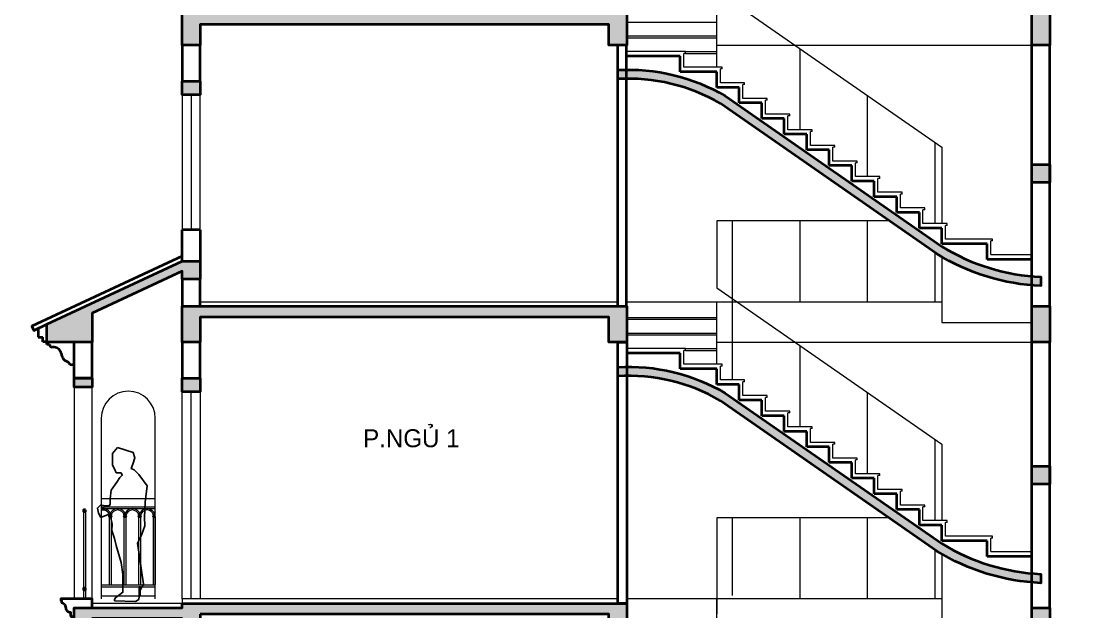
# Model space of a CAD drawing. Header units: millimetres. Extents: x -127141 to 682685, y -1234500 to 49778.
# Drawn here: x 508601 to 520368, y -275585 to -269024 of the extents above; entities that cross this region are included whole.
import ezdxf
from ezdxf.xclip import XClip

# ---------------------------------------------------------------- set-up
doc = ezdxf.new("R2010")
doc.units = ezdxf.units.MM
doc.header["$MEASUREMENT"] = 0
for name, color, linetype, lineweight in [('-CONCRETE', 1, 'Continuous', 35), ('-DOOR', 137, 'Continuous', 9), ('-FURNITURE', 46, 'Continuous', 9), ('-HATCH', 8, 'Continuous', 5), ('-LINE1', 7, 'Continuous', 18), ('-LINE2', 252, 'Continuous', 9), ('-TEXT', 7, 'Continuous', 15), ('-WALL', 4, 'Continuous', 35)]:
    doc.layers.add(name, color=color, linetype=linetype, lineweight=lineweight)
doc.layers.add('1-NETMANH', color=8, linetype='Continuous')
doc.layers.add('13. NET HATCH', color=251, linetype='Continuous')
doc.styles.add('vnavanth', font='', dxfattribs={"width": 0.8})
doc.styles.get('vnavanth').set_extended_font_data('.VnAvantH')

# ---------------------------------------------------------------- blocks, each defined once
blk = doc.blocks.new('lancan')
for p, q in [((-1.08917139089317, 988.8015484686766), (6547.175558541202, 988.8015484686766)), ((-1.08917139089317, 968.8014960244764), (6547.175558541202, 968.8014133856484)), ((977.610257784836, 888.9819525342173), (969.3536304333536, 883.9536556775129)), ((969.3536304333536, 883.9536556775129), (969.353630441532, 881.9536556775129)), ((979.1969339176429, 883.9536557186656), (969.3536304333536, 883.9536556775129)), ((969.353630441532, 881.9536556775129), (977.6102578341668, 876.9253588883874)), ((979.1969339258212, 881.9536557186658), (969.353630441532, 881.9536556775129)), ((975.2102669820306, 892.9819525243947), (975.2102669902088, 890.9819525243947)), ((975.2102669820306, 892.9819525243947), (979.1969338806813, 892.9819525412021)), ((975.2102669902088, 890.9819525243947), (977.6102577766576, 890.9819525342173)), ((975.210267055896, 874.925358878565), (975.2102670641034, 872.925358878565)), ((975.210267055896, 874.925358878565), (977.6102578423743, 874.9253588883876)), ((975.2102670641034, 872.925358878565), (979.1764700319617, 872.9253588942956)), ((977.6102577766576, 890.9819525342173), (977.610257784836, 888.9819525342173)), ((977.6102577766576, 890.9819525342173), (979.1969338888885, 890.9819525412022)), ((977.610257784836, 888.9819525342173), (999.9630723634327, 888.9819526297507)), ((977.6102578341668, 876.9253588883874), (977.6102578423743, 874.9253588883876)), ((977.6102578341668, 876.9253588883874), (999.9630724124727, 876.9253589756115)), ((977.6102578423743, 874.9253588883876), (979.1764700237836, 874.9253588942956)), ((998.3968602461972, 874.9253589737345), (979.1764700237836, 874.9253588942956)), ((979.1969370438893, 119.9820613189949), (979.1764700319908, 872.9253588943103)), ((979.1764700319617, 872.9253588942956), (998.3968602543753, 872.9253589739383)), ((979.1969338806813, 892.9819525412021), (998.3968601722444, 892.9819526197679)), ((998.3968601804808, 890.9819526195643), (979.1969338888885, 890.9819525412022)), ((979.1969339258212, 881.9536557186658), (979.1969339176429, 883.9536557186656)), ((979.1969339176429, 883.9536557186656), (998.3968602092064, 883.9536557972315)), ((979.1969339258212, 881.9536557186658), (998.3968602174136, 881.9536557972315)), ((998.3968601722444, 892.9819526197679), (1002.36306314019, 892.9819526354986)), ((998.3968601804808, 890.9819526195643), (999.9630723619192, 890.9819526256907)), ((998.3968602092064, 883.9536557972315), (998.3968602174136, 881.9536557972315)), ((998.3968602092064, 883.9536557972315), (1008.219699762732, 883.9536558365508)), ((998.3968602174136, 881.9536557972315), (1008.21969977091, 881.9536558365508)), ((998.3968602461972, 874.9253589737345), (999.9630724276067, 874.9253589798462)), ((998.3968602544045, 872.9253589739528), (998.3968633354816, 119.9820613975607)), ((998.3968602543753, 872.9253589739383), (1002.363063222263, 872.9253589896689)), ((999.9630723700974, 888.9819526256905), (999.9630723619192, 890.9819526256907)), ((999.9630723619192, 890.9819526256907), (1002.363063148368, 890.9819526354986)), ((1008.219699762732, 883.9536558365508), (999.9630723700974, 888.9819526256905)), ((999.9630724194284, 876.9253589798462), (1008.21969977091, 881.9536558365508)), ((999.9630724276067, 874.9253589798462), (999.9630724194284, 876.9253589798462)), ((999.9630724276067, 874.9253589798462), (1002.363063214085, 874.9253589896689)), ((1002.363063148368, 890.9819526354986), (1002.36306314019, 892.9819526354986)), ((1002.363063222263, 872.9253589896689), (1002.363063214085, 874.9253589896689)), ((1008.21969977091, 881.9536558365508), (1008.219699762732, 883.9536558365508)), ((1140.809631263575, 888.9819532020337), (1132.553003912093, 883.9536563453293)), ((1132.553003912093, 883.9536563453293), (1132.553003920271, 881.9536563453295)), ((1142.396307396382, 883.9536563864823), (1132.553003912093, 883.9536563453293)), ((1132.553003920271, 881.9536563453295), (1140.809631312906, 876.9253595562041)), ((1142.39630740456, 881.9536563864823), (1132.553003920271, 881.9536563453295)), ((1138.40964046077, 892.9819531922111), (1138.409640468948, 890.9819531922113)), ((1138.40964046077, 892.9819531922111), (1142.39630735942, 892.9819532090187)), ((1138.409640468948, 890.9819531922113), (1140.809631255397, 890.9819532020337)), ((1138.409640534635, 874.9253595463814), (1138.409640542842, 872.9253595463815)), ((1138.409640534635, 874.9253595463814), (1140.809631321113, 874.9253595562041)), ((1138.409640542842, 872.9253595463815), (1142.375843510701, 872.9253595621122)), ((1140.809631255397, 890.9819532020337), (1140.809631263575, 888.9819532020337)), ((1140.809631255397, 890.9819532020337), (1142.396307367627, 890.9819532090187)), ((1140.809631263575, 888.9819532020337), (1163.162445842172, 888.9819532975671)), ((1140.809631312906, 876.9253595562041), (1140.809631321113, 874.9253595562041)), ((1140.809631312906, 876.9253595562041), (1163.162445891212, 876.9253596434282)), ((1140.809631321113, 874.9253595562041), (1142.375843502523, 874.9253595621121)), ((1161.596233724936, 874.925359641551), (1142.375843502523, 874.9253595621121)), ((1142.396310522628, 119.9820619868114), (1142.37584351073, 872.9253595621268)), ((1142.375843510701, 872.9253595621122), (1161.596233733114, 872.9253596417548)), ((1142.39630735942, 892.9819532090187), (1161.596233650984, 892.9819532875844)), ((1161.59623365922, 890.9819532873806), (1142.396307367627, 890.9819532090187)), ((1142.39630740456, 881.9536563864823), (1142.396307396382, 883.9536563864823)), ((1142.396307396382, 883.9536563864823), (1161.596233687945, 883.9536564650479)), ((1142.39630740456, 881.9536563864823), (1161.596233696153, 881.9536564650481)), ((1161.596233650984, 892.9819532875844), (1165.562436618929, 892.9819533033153)), ((1161.59623365922, 890.9819532873806), (1163.162445840658, 890.9819532935069)), ((1161.596233687945, 883.9536564650479), (1161.596233696153, 881.9536564650481)), ((1161.596233687945, 883.9536564650479), (1171.419073241471, 883.9536565043672)), ((1161.596233696153, 881.9536564650481), (1171.41907324965, 881.9536565043672)), ((1161.596233724936, 874.925359641551), (1163.162445906346, 874.9253596476628)), ((1161.596233733144, 872.9253596417692), (1161.596236814221, 119.9820620653772)), ((1161.596233733114, 872.9253596417548), (1165.562436701002, 872.9253596574852)), ((1163.162445848836, 888.9819532935071), (1163.162445840658, 890.9819532935069)), ((1163.162445840658, 890.9819532935069), (1165.562436627108, 890.981953303315)), ((1171.419073241471, 883.9536565043672), (1163.162445848836, 888.9819532935071)), ((1163.162445898167, 876.9253596476628), (1171.41907324965, 881.9536565043672)), ((1163.162445906346, 874.9253596476628), (1163.162445898167, 876.9253596476628)), ((1163.162445906346, 874.9253596476628), (1165.562436692824, 874.9253596574854)), ((1165.562436627108, 890.981953303315), (1165.562436618929, 892.9819533033153)), ((1165.562436701002, 872.9253596574852), (1165.562436692824, 874.9253596574854)), ((1171.41907324965, 881.9536565043672), (1171.419073241471, 883.9536565043672)), ((1304.009004260064, 888.9996959797863), (1295.752376908582, 883.9713991230818)), ((1295.752376908582, 883.9713991230818), (1295.75237691676, 881.9713991230819)), ((1305.595680392871, 883.9713991642348), (1295.752376908582, 883.9713991230818)), ((1295.75237691676, 881.9713991230819), (1304.009004309395, 876.9431023339564)), ((1305.595680401049, 881.9713991642348), (1295.75237691676, 881.9713991230819)), ((1301.609013457259, 892.9996959699637), (1301.609013465437, 890.9996959699637)), ((1301.609013457259, 892.9996959699637), (1305.595680355909, 892.9996959867713)), ((1301.609013465437, 890.9996959699637), (1304.009004251886, 890.9996959797862)), ((1301.609013531124, 874.9431023241341), (1301.609013539331, 872.9431023241341)), ((1301.609013531124, 874.9431023241341), (1304.009004317602, 874.9431023339566)), ((1301.609013539331, 872.9431023241341), (1305.57521650719, 872.9431023398647)), ((1304.009004251886, 890.9996959797862), (1304.009004260064, 888.9996959797863)), ((1304.009004251886, 890.9996959797862), (1305.595680364116, 890.9996959867713)), ((1304.009004260064, 888.9996959797863), (1326.361818838661, 888.9996960753197)), ((1304.009004309395, 876.9431023339564), (1304.009004317602, 874.9431023339566)), ((1304.009004309395, 876.9431023339564), (1326.361818887701, 876.9431024211807)), ((1304.009004317602, 874.9431023339566), (1305.575216499011, 874.9431023398648)), ((1324.795606721425, 874.9431024193036), (1305.575216499011, 874.9431023398648)), ((1305.595683519117, 119.9998047645495), (1305.57521650719, 872.9431023398647)), ((1305.57521650719, 872.9431023398647), (1324.795606729603, 872.9431024195075)), ((1305.595680355909, 892.9996959867713), (1324.795606647472, 892.999696065337)), ((1324.795606655709, 890.9996960651333), (1305.595680364116, 890.9996959867713)), ((1305.595680401049, 881.9713991642348), (1305.595680392871, 883.9713991642348)), ((1305.595680392871, 883.9713991642348), (1324.795606684434, 883.9713992428005)), ((1305.595680401049, 881.9713991642348), (1324.795606692642, 881.9713992428004)), ((1324.795606647472, 892.999696065337), (1328.761809615418, 892.9996960810677)), ((1324.795606655709, 890.9996960651333), (1326.361818837147, 890.9996960712598)), ((1324.795606684434, 883.9713992428005), (1324.795606692642, 881.9713992428004)), ((1324.795606684434, 883.9713992428005), (1334.61844623796, 883.9713992821199)), ((1324.795606692642, 881.9713992428004), (1334.618446246139, 881.9713992821197)), ((1324.795606721425, 874.9431024193036), (1326.361818902834, 874.9431024254152)), ((1324.795606729603, 872.9431024195075), (1324.795609810681, 119.9998048431152)), ((1324.795606729603, 872.9431024195075), (1328.761809697491, 872.9431024352378)), ((1326.361818845325, 888.9996960712598), (1326.361818837147, 890.9996960712598)), ((1326.361818837147, 890.9996960712598), (1328.761809623596, 890.9996960810677)), ((1334.61844623796, 883.9713992821199), (1326.361818845325, 888.9996960712598)), ((1326.361818894656, 876.9431024254155), (1334.618446246139, 881.9713992821197)), ((1326.361818902834, 874.9431024254152), (1326.361818894656, 876.9431024254155)), ((1326.361818902834, 874.9431024254152), (1328.761809689313, 874.9431024352378)), ((1328.761809623596, 890.9996960810677), (1328.761809615418, 892.9996960810677)), ((1328.761809697491, 872.9431024352378), (1328.761809689313, 874.9431024352378)), ((1334.618446246139, 881.9713992821197), (1334.61844623796, 883.9713992821199)), ((1467.208377738803, 888.9996966476027), (1458.951750387321, 883.9713997908984)), ((1458.951750387321, 883.9713997908984), (1458.951750395499, 881.9713997908984)), ((1468.79505387161, 883.9713998320512), (1458.951750387321, 883.9713997908984)), ((1458.951750395499, 881.9713997908984), (1467.208377788134, 876.9431030017731)), ((1468.795053879788, 881.9713998320512), (1458.951750395499, 881.9713997908984)), ((1464.808386935998, 892.9996966377803), (1464.808386944176, 890.9996966377803)), ((1464.808386935998, 892.9996966377803), (1468.795053834648, 892.9996966545878)), ((1464.808386944176, 890.9996966377803), (1467.208377730625, 890.9996966476027)), ((1464.808387009863, 874.9431029919507), (1464.808387018071, 872.9431029919507)), ((1464.808387009863, 874.9431029919507), (1467.208377796342, 874.9431030017731)), ((1464.808387018071, 872.9431029919507), (1468.774589985929, 872.9431030076813)), ((1467.208377730625, 890.9996966476027), (1467.208377738803, 888.9996966476027)), ((1467.208377730625, 890.9996966476027), (1468.795053842856, 890.9996966545878)), ((1467.208377738803, 888.9996966476027), (1489.5611923174, 888.9996967431362)), ((1467.208377788134, 876.9431030017731), (1467.208377796342, 874.9431030017731)), ((1467.208377788134, 876.9431030017731), (1489.56119236644, 876.9431030889973)), ((1467.208377796342, 874.9431030017731), (1468.774589977751, 874.9431030076811)), ((1487.994980200165, 874.9431030871201), (1468.774589977751, 874.9431030076811)), ((1468.795056997856, 119.9998054323805), (1468.774589985958, 872.9431030076958)), ((1468.774589985929, 872.9431030076813), (1487.994980208343, 872.9431030873237)), ((1468.795053834648, 892.9996966545878), (1487.994980126212, 892.9996967331534)), ((1487.994980134448, 890.9996967329497), (1468.795053842856, 890.9996966545878)), ((1468.795053879788, 881.9713998320512), (1468.79505387161, 883.9713998320512)), ((1468.79505387161, 883.9713998320512), (1487.994980163174, 883.9713999106169)), ((1468.795053879788, 881.9713998320512), (1487.994980171381, 881.971399910617)), ((1487.994980126212, 892.9996967331534), (1491.961183094157, 892.9996967488842)), ((1487.994980134448, 890.9996967329497), (1489.561192315887, 890.9996967390763)), ((1487.994980163174, 883.9713999106169), (1487.994980171381, 881.971399910617)), ((1487.994980163174, 883.9713999106169), (1497.8178197167, 883.9713999499362)), ((1487.994980171381, 881.971399910617), (1497.817819724878, 881.9713999499362)), ((1487.994980200165, 874.9431030871201), (1489.561192381574, 874.9431030932318)), ((1487.994980208372, 872.9431030873383), (1487.994983289449, 119.9998055109463)), ((1487.994980208343, 872.9431030873237), (1491.96118317623, 872.9431031030545)), ((-1.08917139089317, 119.9643152806966), (6547.175558541202, 119.9643152806966)), ((-1.08917139089317, 99.96434793584923), (6547.175558541202, 99.96399682902849))]:
    blk.add_line(p, q)
blk.add_lwpolyline([(1324.795609810681, 99.99974863648823), (1305.594986865326, 99.99974863648823), (1305.594986865326, -0.0002498698886484), (1324.795609810681, -0.0002498698886484)], close=True)
for centre, radius, start, end in [((907.1972103412552, 879.7497067025397), 89.2055497875194, 8.530411156851807, 171.469589311981), ((907.1972103412552, 879.7497067025397), 73.2055497875194, 10.41372094686248, 169.5862795216846), ((1070.396583819994, 879.7497073703563), 89.2055497875194, 8.530411156851807, 171.469589311981), ((1070.396583819994, 879.7497073703563), 73.2055497875194, 10.41372094686248, 169.5862795216846), ((1233.595957298734, 879.7497080381871), 89.2055497875194, 8.530411156851807, 171.469589311981), ((1233.595957298734, 879.7497080381871), 73.2055497875194, 10.41372094686248, 169.5862795216846), ((1396.795330295223, 879.7674508159253), 89.2055497875194, 8.530411156851807, 171.469589311981), ((1396.795330295223, 879.7674508159253), 73.2055497875194, 10.41372094686248, 169.5862795216846), ((1559.994703773933, 879.7674514837418), 89.2055497875194, 8.530411156851807, 171.469589311981), ((1559.994703773933, 879.7674514837418), 73.2055497875194, 10.41372094686248, 169.5862795216846)]:
    blk.add_arc(centre, radius, start, end)
blk = doc.blocks.new('nguoi33')
blk.add_lwpolyline([(43.43960113020147, 1704.017025006116), (100.361452496887, 1636.554090053007), (100.361452496887, 1584.623486811859), (100.361452496887, 1509.088063915649), (75.5763918590528, 1466.599388536528), (57.87277711778007, 1424.11071315741), (4.761932893874472, 1424.11071315741), (-9.400958899161196, 1395.784929571328), (18.92482468691014, 1372.180109916266), (50.79133122124767, 1320.249506675118), (114.5243442899227, 1230.551191985865), (125.1465131347213, 1136.131913365603), (125.1465131347213, 1079.480346193442), (132.2279590312246, 1060.59649046939), (160.553742617325, 1055.875526538377), (231.3682015825034, 1065.317454400403), (266.7754310651071, 1032.270706883311), (256.1532622203376, 975.6191397111504), (227.8274786342372, 928.4095004010196), (146.3908508242601, 961.4562479181112), (118.0650672381889, 923.6885364700064), (103.9021754451532, 852.8740775048062), (107.4428983933903, 782.0596185396097), (75.5763918590528, 692.3613038503572), (57.87277711778007, 616.8258809541439), (1.221209945608279, 427.9873237136162), (-16.48240479569358, 295.8003336452457), (-16.48240479569358, 135.2875599907929), (-16.48240479569358, 97.51984854268812), (64.95422301428334, 36.14731743951415), (75.5763918590528, 17.26346171546174), (75.5763918590528, 3.100569922422437), (-154.5705997778423, -6.341357939603768), (-193.5185522086831, 17.26346171546174), (-204.1407210534526, 111.6827403357274), (-246.6293964325887, 187.2181632319407), (-179.3556604156474, 640.4307006092096), (-221.8443357947835, 730.129015298462), (-260.7922882256243, 833.9902217807539), (-257.2515652773873, 928.4095004010196), (-264.3330111738905, 1098.364201917495), (-285.5773488634586, 1277.760831296), (-193.5185522086831, 1405.226857433357), (-140.4077079847775, 1457.157460674501), (-108.54120145044, 1471.320352467544), (-126.2448161917709, 1518.529991777676), (-147.4891538813099, 1589.344450742876), (-129.785539140008, 1650.716981846046)], close=True)

msp = doc.modelspace()

# ---------------------------------------------------------------- hatches: boundary and pattern name
at = {"layer": '13. NET HATCH'}
h = msp.add_hatch(dxfattribs=at)
h.set_pattern_fill('CHAU-01', color=256, scale=10, pattern_type=2)
h.set_pattern_definition([(49.99999999999999, (155045.3299239699, 356505.9201610842), (71.72601826007534, -6.27521349825951), [7.5, -82.5]), (355, (155045.3299239699, 356505.9201610842), (-13.8751333613, 75.21921337000119), [6, -66]), (100.4514, (155051.3070919699, 356505.3972270841), (57.85093817140215, 68.94395420609536), [6.374019, -70.1142112]), (46.18420000000002, (155045.3299239699, 356525.9201610842), (106.7241048625644, -16.5519014329018), [11.24999999999998, -123.7499999999997]), (96.6356, (155054.2235984699, 356524.5408303841), (93.46627055487032, 97.41178709004416), [9.561028799999997, -105.1713]), (351.1842000000001, (155045.3299239699, 356525.9201610842), (93.46619451336271, 97.41186009253248), [9, -99]), (21, (155055.3299239699, 356520.9201610842), (59.69070521184616, -40.26188906653388), [7.5, -82.5]), (326, (155055.3299239699, 356520.9201610842), (24.33153319215817, 72.5150045046853), [6, -66]), (71.45140000000002, (155060.3041472699, 356517.5650004841), (84.02226285814899, 32.25304967099524), [6.374018999999998, -70.11421119999997]), (37.50000000000001, (155045.3299239699, 356505.9201610842), (1.215985531729066, 33.28938538313115), [0, -65.19999999999999, 0, -67, 0, -66.25]), (7.499999999999999, (155045.3299239699, 356505.9201610842), (26.30695374421486, 39.44117118823603), [0, -38.2, 0, -63.7, 0, -25.25]), (327.5, (155023.0299239699, 356505.9201610842), (53.3822436172409, -2.255487173437975), [0, -25, 0, -78, 0, -103.5]), (317.5, (155013.0299239699, 356505.9201610842), (58.31861693423861, 10.01049823323177), [0, -32.5, 0, -51.79999999999999, 0, -73.5]), (45, (155045.3299239699, 356505.9201610842), (-30.05203820042827, 30.05203820042827), []), (45, (155045.3299239699, 356518.1701610843), (-30.05203820042827, 30.05203820042827), [])])
h.paths.add_polyline_path([(524075.0341103892, -268890.8014388416), (523875.0364275957, -268890.8014388416), (523875.0364275957, -268940.8014388416), (522025.0352689924, -268940.8014388416), (522025.0352689924, -268890.801438842), (521825.0352689924, -268890.801438842), (521825.0352689924, -269290.807422266), (522025.0352689924, -269290.807422266), (522025.0352689925, -269060.8014388416), (523875.0364275957, -269060.8014388416), (523875.0364275957, -269290.8014388416), (524075.0341103892, -269290.8014388416)])
h.paths.add_polyline_path([(523225.0352689925, -275660.7954554174), (522025.0352689925, -275660.7954554174), (522025.0352689925, -275890.7954554176), (521825.0352689925, -275890.7954554176), (521825.0352689925, -275490.7954554177), (522025.0352689925, -275490.7954554177), (522025.0352689925, -275540.7954554177), (523425.0352689925, -275540.7954554176), (523875.0364275956, -275540.7954554174), (523875.0364275958, -275490.7954554174), (524075.0345807185, -275490.7914540794), (524075.0345807185, -275890.7914540794), (523875.0364275957, -275890.7954554176), (523875.0364275956, -275660.7954554174)])
h.paths.add_polyline_path([(521825.0352689925, -272190.8014388417), (522025.0352689925, -272190.8014388417), (522025.0352689925, -272240.8014388417), (523875.0364275957, -272240.8014388416), (523875.0364275957, -272190.8014388416), (524075.0341103892, -272190.8014388416), (524075.0341103892, -272590.8014388417), (523875.0364275957, -272590.8014388417), (523875.0364275957, -272360.8014388416), (522025.0352689925, -272360.8014388416), (522025.0352689925, -272590.8014388417), (521825.0352689925, -272590.8014388417)])
h.paths.add_polyline_path([(523875.0352689925, -269790.8014388416), (524075.0352689925, -269790.8014388416), (524075.0352689925, -269940.8014388416), (523875.0352689925, -269940.8014388416)])
h.paths.add_polyline_path([(523875.0352689925, -273090.7954554174), (524075.0352689925, -273090.7954554174), (524075.0352689925, -273240.7954554174), (523875.0352689925, -273240.7954554174)])
h.paths.add_polyline_path([(515325.0341103891, -266502.2139982466), (515325.0341103891, -266652.2139982466), (515125.0364275957, -266652.2139982466), (515125.0364275957, -266502.2139982466)])
h.paths.add_polyline_path([(519825.0352689924, -264270.8014388417), (522025.0352689924, -264270.8014388417), (522025.0352689924, -264570.8014388417), (521825.0352689924, -264570.8014388417), (521825.0352689924, -264390.8014388417), (520025.0352689924, -264390.8014388417), (520025.0352689924, -264570.8014388417), (519825.0352689924, -264570.8014388417)])
h.paths.add_polyline_path([(515125.0364275957, -265290.8014388417), (520025.0352689924, -265290.8014388417), (520025.0352689924, -265690.8014388417), (519825.0352689924, -265690.8014388417), (519825.0352689924, -265410.8014388416), (515325.0364275958, -265410.8014388416), (515325.0364275958, -265690.8014388417), (515125.0364275957, -265690.8014388417)])
h.paths.add_polyline_path([(521825.0352689924, -265290.8014388417), (524075.034110389, -265290.8014388416), (524075.034110389, -265690.8014388416), (523875.0364275956, -265690.8014388416), (523875.0364275956, -265410.8014388416), (522025.0352689924, -265410.8014388416), (522025.0352689924, -265690.8014388417), (521825.0352689924, -265690.8014388417)])
h.paths.add_polyline_path([(510390.0352689921, -268890.8014388416), (510590.0329517854, -268890.8014388416), (510590.0329517854, -268940.8014388416), (515125.0364275957, -268940.8014388416), (515125.0364275957, -268890.801438842), (515325.0341103891, -268890.801438842), (515325.0341103891, -269290.8014388416), (515125.0364275957, -269290.8014388416), (515125.0364275956, -269060.8014388416), (510590.0329517854, -269060.8014388416), (510590.0329517854, -269290.8014388416), (510390.0352689921, -269290.8014388416)])
h.paths.add_polyline_path([(523875.0352689924, -266390.8014388416), (524075.0352689922, -266390.8014388416), (524075.0352689922, -266540.8014388416), (523875.0352689924, -266540.8014388416)])
h.paths.add_polyline_path([(519825.0352689924, -267315.8044305538), (520025.0352689924, -267315.8044305538), (520025.0352689924, -267515.8044305538), (519825.0352689924, -267515.8044305538)])
h.paths.add_polyline_path([(521825.0352689924, -267315.8044305538), (522025.0352689924, -267315.8044305538), (522025.0352689924, -267515.8044305538), (521825.0352689924, -267515.8044305538)])
h.paths.add_polyline_path([(519825.0352689925, -268890.801438842), (520025.0352689925, -268890.801438842), (520025.0352689925, -269290.807422266), (519825.0352689925, -269290.807422266)])
h.paths.add_polyline_path([(521825.0352689924, -270615.8044305538), (522025.0352689924, -270615.8044305538), (522025.0352689924, -270815.8044305538), (521825.0352689924, -270815.8044305538)])
h.paths.add_polyline_path([(519825.0352689925, -270615.8044305538), (520025.0352689925, -270615.8044305538), (520025.0352689925, -270815.8044305538), (519825.0352689925, -270815.8044305538)])
h.paths.add_polyline_path([(510390.0352689921, -269690.8014388416), (510590.0329517854, -269690.8014388416), (510590.0329517854, -269840.8014388416), (510390.0352689921, -269840.8014388416)])
edge = h.paths.add_edge_path()
edge.add_line((518770.1735868436, -271609.7159191122), (516366.4392356106, -269939.7561345844))
edge.add_arc((515341.7481296381, -271697.1202806602), 2034.286264165292, 59.75421816105209, 93.28902992566904)
edge.add_line((515225.0352689933, -269666.1848526538), (515225.0352689931, -269566.0276112614))
edge.add_arc((515341.748129638, -271697.1202806598), 2134.286264164811, 59.64645075509321, 93.13476773686892, ccw=False)
edge.add_line((516420.2762746011, -269855.3942158158), (518825.0352689927, -271526.0658564051))
edge.add_arc((520027.1833180781, -269579.2691623092), 2288.050982837072, 238.3046466095832, 267.4412292209479)
edge.add_line((519925.0352689925, -271865.0388523983), (519925.0352689924, -271965.1344713109))
edge.add_arc((520027.1833180779, -269579.2691623095), 2388.05098283692, 238.2391632880568, 267.548445008484, ccw=False)
h.paths.add_polyline_path([(519825.0352689925, -272190.8014388417), (520025.0352689925, -272190.8014388417), (520025.0352689925, -272590.8014388417), (519825.0352689925, -272590.8014388417)])
h.paths.add_polyline_path([(521825.0352689925, -273965.7984471294), (522025.0352689925, -273965.7984471294), (522025.0352689925, -274165.7984471294), (521825.0352689925, -274165.7984471294)])
h.paths.add_polyline_path([(519825.0352689925, -273965.7984471294), (520025.0352689925, -273965.7984471294), (520025.0352689925, -274165.7984471294), (519825.0352689925, -274165.7984471294)])
h.paths.add_polyline_path([(509189.6508745028, -272990.4197044894), (509389.6508745028, -272990.4197044894), (509389.6508745028, -273090.4197044894), (509189.6508745028, -273090.4197044894)])
h.paths.add_polyline_path([(510390.0352689921, -272990.7954554172), (510590.0329517854, -272990.7954554172), (510590.0329517854, -273140.7954554172), (510390.0352689921, -273140.7954554172)])
h.paths.add_polyline_path([(510390.0341103888, -276240.7954554174), (510590.0329517854, -276240.7954554174), (510590.0329517854, -276390.7954554176), (510390.0341103888, -276390.7954554176)])
h.paths.add_polyline_path([(511590.0341103888, -276240.7954554174), (511790.0317931822, -276240.7954554174), (511790.0317931822, -276390.7954554176), (511590.0341103888, -276390.7954554176)])
h.paths.add_polyline_path([(519825.0352689925, -277540.7984471295), (520025.0352689925, -277540.7984471295), (520025.0352689925, -277740.7984471294), (519825.0352689925, -277740.7984471294)])
h.paths.add_polyline_path([(521825.0352689925, -277540.7984471295), (522025.0352689925, -277540.7984471295), (522025.0352689925, -277740.7984471294), (521825.0352689925, -277740.7984471294)])
h.paths.add_polyline_path([(523875.0352689925, -276990.7954554176), (524075.0352689925, -276990.7954554176), (524075.0352689925, -277140.7954554176), (523875.0352689925, -277140.7954554176)])
h.paths.add_polyline_path([(510389.5974864071, -271689.9188482675), (510590.0329517854, -271689.9188482675), (510590.0329517854, -271889.9188482675), (510390.0352689921, -271889.9188482675), (510390.0352689921, -271800.0524987919), (509389.6508745028, -272266.539403041), (509389.6508745028, -272590.8014388417), (508885.026786686, -272585.810915308), (508885.026786686, -272391.5116877831)])
h.paths.add_polyline_path([(510390.0352689921, -272190.8014388416), (515325.0341103891, -272190.8014388417), (515325.0341103891, -272590.8014388417), (515125.0364275957, -272590.8014388417), (515125.0364275957, -272310.8014388416), (510590.0329517854, -272310.8014388416), (510590.0329517854, -272590.8014388417), (510390.0352689921, -272590.8014388417)])
edge = h.paths.add_edge_path()
edge.add_arc((515341.7481296374, -274997.1142972381), 2034.286264167395, 59.75421816106765, 93.289029925646)
edge.add_line((515225.0352689933, -272966.1788692294), (515225.0352689928, -272866.0216278372))
edge.add_arc((515341.748129638, -274997.114297236), 2134.286264165401, 59.64645075510413, 93.13476773687267, ccw=False)
edge.add_line((516420.2762746011, -273155.3882323914), (518825.0352689927, -274826.0598729807))
edge.add_arc((520027.1833180781, -272879.2631788849), 2288.050982837072, 238.3046466095832, 267.4412292209479)
edge.add_line((519925.0352689925, -275165.0328689739), (519925.0352689924, -275265.1284878864))
edge.add_arc((520027.1833180778, -272879.2631788852), 2388.050982836681, 238.2391632880562, 267.548445008488, ccw=False)
edge.add_line((518770.1735868436, -274909.7099356877), (516366.4392356106, -273239.7501511601))
h.paths.add_polyline_path([(519825.0352689925, -275540.7954554174), (520025.0352689925, -275540.7954554174), (520025.0352689925, -275890.7954554176), (519825.0352689925, -275890.7954554176)])
h.paths.add_polyline_path([(510590.0329517854, -275610.7954554174), (510590.0329517854, -275890.7954554176), (510390.0352689921, -275890.7954554176), (510390.0352689921, -275660.7954554174), (509390.035268992, -275660.7954554174), (509390.035268992, -275860.8002857825), (509190.035268992, -275860.8002857825), (509190.035268992, -275540.7954554174), (510390.0352689921, -275540.7954554174), (510390.0352689921, -275490.7954554174), (515325.0341103891, -275490.7954554174), (515325.0341103891, -275890.7954554176), (515125.0364275957, -275890.7954554176), (515125.0364275957, -275610.7954554174)])
edge = h.paths.add_edge_path()
edge.add_line((515225.0352689925, -276384.5595032711), (515225.0352689925, -276283.3548319496))
edge.add_arc((514810.8907282892, -278994.5310879576), 2742.625091356147, 56.49027120121252, 81.31494526630888, ccw=False)
edge.add_line((516325.0352689918, -276707.7519771563), (518917.3736712519, -278466.0336760805))
edge.add_arc((520085.6727059981, -276758.1607033439), 2069.239649144704, 235.6252684739888, 265.5475833939734)
edge.add_line((519925.0352689925, -278821.1556959276), (519925.0352689925, -278921.4443808245))
edge.add_arc((520085.6727059982, -276758.1607033439), 2169.239649144713, 235.6305676472291, 265.7532216642693, ccw=False)
edge.add_line((518861.0789620428, -278548.6832018587), (516269.3676220029, -276790.8268147011))
edge.add_arc((514810.8907282892, -278994.5310879576), 2642.625091356115, 56.50222645347959, 80.983603980268)

# ---------------------------------------------------------------- linework, layer by layer
at = {"layer": '-CONCRETE'}
for points in [[(510390.0352689921, -268890.8014388416), (510590.0329517854, -268890.8014388416), (510590.0329517854, -268940.8014388416), (515125.0364275957, -268940.8014388416), (515125.0364275957, -268890.801438842), (515325.0341103891, -268890.801438842), (515325.0341103891, -269290.8014388416), (515125.0364275957, -269290.8014388416), (515125.0364275956, -269060.8014388416), (510590.0329517854, -269060.8014388416), (510590.0329517854, -269290.8014388416), (510390.0352689921, -269290.8014388416)], [(519825.0352689925, -268890.801438842), (520025.0352689925, -268890.801438842), (520025.0352689925, -269290.807422266), (519825.0352689925, -269290.807422266)], [(510390.0352689921, -269690.8014388416), (510590.0329517854, -269690.8014388416), (510590.0329517854, -269840.8014388416), (510390.0352689921, -269840.8014388416)], [(519825.0352689925, -270615.8044305538), (520025.0352689925, -270615.8044305538), (520025.0352689925, -270815.8044305538), (519825.0352689925, -270815.8044305538)], [(510389.5974864071, -271689.9188482675), (510590.0329517854, -271689.9188482675), (510590.0329517854, -271889.9188482675), (510390.0352689921, -271889.9188482675), (510390.0352689921, -271800.0524987919), (509389.6508745028, -272266.539403041), (509389.6508745028, -272590.8014388417), (508885.026786686, -272590.8014388417), (508885.026786686, -272391.5116877831)], [(510390.0352689921, -272190.8014388416), (510590.0329517854, -272190.8014388416), (515325.0341103891, -272190.8014388417), (515325.0341103891, -272590.8014388417), (515125.0364275957, -272590.8014388417), (515125.0364275957, -272310.8014388416), (510590.0329517854, -272310.8014388416), (510590.0329517854, -272590.8014388417), (510390.0352689921, -272590.8014388417)], [(519825.0352689925, -272190.8014388417), (520025.0352689925, -272190.8014388417), (520025.0352689925, -272590.8014388417), (519825.0352689925, -272590.8014388417)], [(509189.6508745028, -272990.4197044894), (509389.6508745028, -272990.4197044894), (509389.6508745028, -273090.4197044894), (509189.6508745028, -273090.4197044894)], [(510390.0352689921, -272990.7954554172), (510590.0329517854, -272990.7954554172), (510590.0329517854, -273140.7954554172), (510390.0352689921, -273140.7954554172)], [(519825.0352689925, -273965.7984471294), (520025.0352689925, -273965.7984471294), (520025.0352689925, -274165.7984471294), (519825.0352689925, -274165.7984471294)], [(510590.0329517854, -275610.7954554174), (510590.0329517854, -275890.7954554176), (510390.0352689921, -275890.7954554176), (510390.0352689921, -275660.7954554174), (509390.035268992, -275660.7954554174), (509390.035268992, -275860.8002857825), (509190.035268992, -275860.8002857825), (509190.035268992, -275540.7954554174), (510390.0352689921, -275540.7954554174), (510390.0352689921, -275490.7954554174), (515325.0341103891, -275490.7954554174), (515325.0341103891, -275890.7954554176), (515125.0364275957, -275890.7954554176), (515125.0364275957, -275610.7954554174)], [(519825.0352689925, -275540.7954554174), (520025.0352689925, -275540.7954554174), (520025.0352689925, -275890.7954554176), (519825.0352689925, -275890.7954554176)]]:
    msp.add_lwpolyline(points, close=True, dxfattribs=at)
for points in [[(518770.1735868436, -271609.7159191122), (516366.4392356107, -269939.7561345844, 0.1473765251484274), (515225.0352689933, -269666.1848526538), (515225.0352689931, -269566.0276112614, -0.1471692532390598), (516420.2762746011, -269855.3942158158), (518825.0352689927, -271526.0658564051, 0.1278217129346928), (519925.0352689925, -271865.0388523983), (519925.0352689925, -271965.1344713109, -0.1285876405337499)], [(516366.4392356106, -273239.7501511601, 0.1473765251484203), (515225.0352689933, -272966.1788692294), (515225.0352689931, -272866.0216278372, -0.1471692532390494), (516420.2762746011, -273155.3882323914), (518825.0352689927, -274826.0598729807, 0.1278217129346924), (519925.0352689925, -275165.0328689739), (519925.0352689925, -275265.1284878864, -0.1285876405337623), (518770.1735868436, -274909.7099356877)]]:
    msp.add_lwpolyline(points, format="xyb", close=True, dxfattribs=at)
at = {"layer": '-DOOR'}
msp.add_line((510490.0341103887, -275440.7954554174), (510490.0341103887, -273140.7954554172), dxfattribs=at)
for points in [[(510590.0329517854, -269840.8014388416), (510390.0352689921, -269840.8014388416), (510390.0352689921, -271340.8014388416), (510590.0329517854, -271340.8014388416)], [(509389.6508745028, -273090.4197044894), (509190.026786686, -273090.4197044894), (509190.026786686, -275440.6704390834), (509389.6508745028, -275440.6704390834)], [(510590.0329517854, -275440.7954554174), (510390.0352689921, -275440.7954554174), (510390.0352689921, -273140.7954554172), (510590.0329517854, -273140.7954554172)]]:
    msp.add_lwpolyline(points, close=True, dxfattribs=at)
msp.add_lwpolyline([(510490.0341103888, -269840.8014388416), (510490.0341103888, -271340.8014388416)], dxfattribs=at)
at = {"layer": '-FURNITURE'}
for p, q in [((516325.0352689924, -268687.6421899616), (518825.0352689924, -270424.481146054)), ((518825.0352689924, -270424.481146054), (518825.0352689924, -271272.3759773711)), ((516325.0352689924, -271240.8014388416), (516325.0352689924, -271987.6421899615)), ((518239.1593569745, -271240.8014388416), (516325.0352689924, -271240.8014388416)), ((516325.0352689924, -271987.6421899615), (518825.0352689924, -273724.4811460538)), ((518825.0352689924, -273724.4811460538), (518825.0352689924, -274572.3759773711)), ((518239.1593569745, -274540.7954554174), (516325.0352689924, -274540.7954554174)), ((516325.0352689924, -274540.7954554174), (516325.0352689924, -275609.0563249827))]:
    msp.add_line(p, q, dxfattribs=at)
for points in [[(517250.0352689922, -270230.2726037158), (517250.0352689922, -269330.2726037158)], [(518000.0352689924, -270751.3242905434), (518000.0352689924, -269851.3242905437)], [(518750.0352689924, -271272.3759773711), (518750.0352689924, -270372.3759773711)], [(516500.0352689922, -272102.9154193115), (516500.0352689922, -271240.8014388416)], [(517250.0352689922, -272140.8014388416), (517250.0352689922, -271240.8014388416)], [(518000.0352689924, -272140.8014388416), (518000.0352689924, -271240.8014388416)], [(518750.0352689924, -272140.8014388416), (518750.0352689924, -271595.7251131304)], [(516500.0352689922, -273009.220916888), (516500.0352689922, -272109.220916888)], [(517250.0352689922, -273530.2726037157), (517250.0352689922, -272630.2726037157)], [(518000.0352689924, -274051.3242905433), (518000.0352689924, -273151.3242905434)], [(518750.0352689924, -274572.3759773711), (518750.0352689924, -273672.3759773711)], [(516500.0352689922, -275402.9094358872), (516500.0352689922, -274540.7954554174)], [(517250.0352689922, -275440.7954554174), (517250.0352689922, -274540.7954554174)], [(518000.0352689924, -275440.7954554174), (518000.0352689924, -274540.7954554174)], [(518750.0352689924, -275440.7954554174), (518750.0352689924, -274895.7191297062)]]:
    msp.add_lwpolyline(points, dxfattribs=at)
at = {"layer": '-HATCH'}
for p, q in [((509294.331392704, -274471.7979210342), (509294.331392704, -275440.6704390834)), ((509313.5315902122, -274471.7979210342), (509313.5315902122, -275440.6704390834))]:
    msp.add_line(p, q, dxfattribs=at)
at = {"layer": '-LINE1'}
msp.add_line((510589.6230046873, -272140.8014388416), (515224.6112504206, -272140.8014388416), dxfattribs=at)
for points in [[(515225.0352689925, -275440.7954554174), (510390.0352689921, -275440.7954554174), (510390.0352689921, -275490.7954554174)], [(510390.0352689921, -275490.7954554174), (509390.035268992, -275490.7954554174)]]:
    msp.add_lwpolyline(points, dxfattribs=at)
at = {"layer": '-LINE2'}
for p, q in [((515325.0341103891, -269034.4913178752), (516325.0352689924, -269034.4913178752)), ((515325.0341103891, -269188.1752134844), (516325.0352689924, -269188.1752134844)), ((515325.0341103891, -269208.1752134846), (516325.0352689924, -269208.1752134846)), ((515978.9823320006, -269361.8591090938), (515325.0341103891, -269361.8591090938)), ((515958.9823320006, -269535.5430047031), (515958.9823320006, -269381.8591090938)), ((515978.9823320006, -269381.8591090938), (515958.9823320006, -269381.8591090938)), ((515978.9823320006, -269381.8591090938), (515978.9823320006, -269361.8591090938)), ((515978.9823320006, -269361.8591090938), (516325.0352689924, -269361.8591090938)), ((515978.9823320006, -269381.8591090938), (516325.0352689924, -269381.8591090938)), ((516385.0352689924, -269535.5430047031), (515958.9823320006, -269535.5430047031)), ((516365.0352689922, -269709.2269003124), (516365.0352689922, -269555.543004703)), ((516385.0352689924, -269555.543004703), (516365.0352689922, -269555.543004703)), ((516385.0352689924, -269555.543004703), (516385.0352689924, -269535.5430047031)), ((516635.0352689924, -269709.2269003124), (516365.0352689922, -269709.2269003124)), ((516635.0352689924, -269729.2269003122), (516635.0352689924, -269709.2269003124)), ((516615.0352689924, -269882.9107959216), (516615.0352689924, -269729.2269003122)), ((516635.0352689924, -269729.2269003122), (516615.0352689924, -269729.2269003122)), ((516885.0352689924, -269882.9107959216), (516615.0352689924, -269882.9107959216)), ((516865.0352689924, -270056.5946915308), (516865.0352689924, -269902.9107959216)), ((516885.0352689924, -269902.9107959216), (516865.0352689924, -269902.9107959216)), ((516885.0352689924, -269902.9107959216), (516885.0352689924, -269882.9107959216)), ((517135.0352689924, -270056.5946915308), (516865.0352689924, -270056.5946915308)), ((517135.0352689924, -270076.5946915308), (517135.0352689924, -270056.5946915308)), ((517115.0352689922, -270230.27858714), (517115.0352689922, -270076.5946915308)), ((517135.0352689924, -270076.5946915308), (517115.0352689922, -270076.5946915308)), ((517385.0352689924, -270230.27858714), (517115.0352689922, -270230.27858714)), ((517365.0352689922, -270403.9624827491), (517365.0352689922, -270250.27858714)), ((517385.0352689924, -270250.27858714), (517365.0352689922, -270250.27858714)), ((517385.0352689924, -270250.27858714), (517385.0352689924, -270230.27858714)), ((517635.0352689922, -270403.9624827491), (517365.0352689922, -270403.9624827491)), ((517635.0352689922, -270423.9624827494), (517635.0352689922, -270403.9624827491)), ((517615.0352689922, -270577.6463783586), (517615.0352689922, -270423.9624827494)), ((517635.0352689922, -270423.9624827494), (517615.0352689922, -270423.9624827494)), ((517885.0352689922, -270577.6463783586), (517615.0352689922, -270577.6463783586)), ((517865.0352689924, -270751.3302739677), (517865.0352689924, -270597.6463783585)), ((517885.0352689922, -270597.6463783585), (517865.0352689924, -270597.6463783585)), ((517885.0352689922, -270597.6463783585), (517885.0352689922, -270577.6463783586)), ((518135.0352689924, -270751.3302739677), (517865.0352689924, -270751.3302739677)), ((518115.0352689924, -270925.014169577), (518115.0352689924, -270771.3302739677)), ((518135.0352689924, -270771.3302739677), (518115.0352689924, -270771.3302739677)), ((518135.0352689924, -270771.3302739677), (518135.0352689924, -270751.3302739677)), ((518385.0352689924, -270925.014169577), (518115.0352689924, -270925.014169577)), ((518365.0352689924, -271098.6980651863), (518365.0352689924, -270945.014169577)), ((518385.0352689924, -270945.014169577), (518365.0352689924, -270945.014169577)), ((518385.0352689924, -270945.014169577), (518385.0352689924, -270925.014169577)), ((518635.0352689924, -271098.6980651863), (518365.0352689924, -271098.6980651863)), ((518615.0352689924, -271272.3819607955), (518615.0352689924, -271118.6980651863)), ((518635.0352689924, -271118.6980651863), (518615.0352689924, -271118.6980651863)), ((518635.0352689924, -271118.6980651863), (518635.0352689924, -271098.6980651863)), ((518885.0352689924, -271272.3819607955), (518615.0352689924, -271272.3819607955)), ((518865.0352689922, -271446.0658564047), (518865.0352689922, -271292.3819607955)), ((518885.0352689924, -271292.3819607955), (518865.0352689922, -271292.3819607955)), ((518885.0352689924, -271292.3819607955), (518885.0352689924, -271272.3819607955)), ((519388.9473475298, -271446.0658564047), (518865.0352689922, -271446.0658564047)), ((519368.9473475298, -271615.631073796), (519368.9473475298, -271466.0658564047)), ((519388.9473475298, -271466.0658564047), (519368.9473475298, -271466.0658564047)), ((519388.9473475298, -271466.0658564047), (519388.9473475298, -271446.0658564047)), ((519825.0352689924, -271619.7497520139), (519368.9473475298, -271619.7497520139)), ((515324.6112504206, -272140.8014388416), (518825.0352689924, -272140.8014388416)), ((515325.0341103891, -272314.485334451), (516325.0352689924, -272314.485334451)), ((515325.0341103891, -272334.4853344508), (516325.0352689924, -272334.4853344508)), ((515325.0341103891, -272488.1692300603), (516325.0352689924, -272488.1692300602)), ((515325.0341103891, -272508.1692300602), (516325.0352689924, -272508.1692300602)), ((515978.9823320006, -272661.8531256694), (515325.0341103891, -272661.8531256694)), ((515958.9823320006, -272835.5370212788), (515958.9823320006, -272681.8531256694)), ((515978.9823320006, -272681.8531256694), (515958.9823320006, -272681.8531256694)), ((515978.9823320006, -272681.8531256694), (515978.9823320006, -272661.8531256694)), ((515978.9823320006, -272661.8531256694), (516325.0352689924, -272661.8531256694)), ((515978.9823320006, -272681.8531256694), (516325.0352689924, -272681.8531256694)), ((516385.0352689924, -272835.5370212788), (515958.9823320006, -272835.5370212788)), ((516365.0352689922, -273009.220916888), (516365.0352689922, -272855.5370212788)), ((516385.0352689924, -272855.5370212788), (516365.0352689922, -272855.5370212788)), ((516385.0352689924, -272855.5370212788), (516385.0352689924, -272835.5370212788)), ((516635.0352689924, -273009.220916888), (516365.0352689922, -273009.220916888)), ((516615.0352689924, -273182.9048124972), (516615.0352689924, -273029.220916888)), ((516635.0352689924, -273029.220916888), (516615.0352689924, -273029.220916888)), ((516635.0352689924, -273029.220916888), (516635.0352689924, -273009.220916888)), ((516885.0352689924, -273182.9048124972), (516615.0352689924, -273182.9048124972)), ((516865.0352689924, -273356.5887081064), (516865.0352689924, -273202.9048124972)), ((516885.0352689924, -273202.9048124972), (516865.0352689924, -273202.9048124972)), ((516885.0352689924, -273202.9048124972), (516885.0352689924, -273182.9048124972)), ((517135.0352689924, -273356.5887081064), (516865.0352689924, -273356.5887081064)), ((517135.0352689924, -273376.5887081064), (517135.0352689924, -273356.5887081064)), ((509489.7374928073, -273434.0412480327), (509489.3217549585, -275441.7255501569)), ((510089.7378651309, -275441.7263187238), (510089.7378651309, -273434.0412480327)), ((517115.0352689922, -273530.2726037157), (517115.0352689922, -273376.5887081064)), ((517135.0352689924, -273376.5887081064), (517115.0352689922, -273376.5887081064)), ((517385.0352689924, -273530.2726037157), (517115.0352689922, -273530.2726037157)), ((517365.0352689922, -273703.9564993248), (517365.0352689922, -273550.2726037157)), ((517385.0352689924, -273550.2726037157), (517365.0352689922, -273550.2726037157)), ((517385.0352689924, -273550.2726037157), (517385.0352689924, -273530.2726037157)), ((517635.0352689922, -273703.9564993248), (517365.0352689922, -273703.9564993248)), ((517635.0352689922, -273723.956499325), (517635.0352689922, -273703.9564993248)), ((517615.0352689922, -273877.6403949342), (517615.0352689922, -273723.956499325)), ((517635.0352689922, -273723.956499325), (517615.0352689922, -273723.956499325)), ((517885.0352689922, -273877.6403949342), (517615.0352689922, -273877.6403949342)), ((517865.0352689924, -274051.3242905433), (517865.0352689924, -273897.6403949341)), ((517885.0352689922, -273897.6403949341), (517865.0352689924, -273897.6403949341)), ((517885.0352689922, -273897.6403949341), (517885.0352689922, -273877.6403949342)), ((518135.0352689924, -274051.3242905433), (517865.0352689924, -274051.3242905433)), ((518135.0352689924, -274071.3242905434), (518135.0352689924, -274051.3242905433)), ((518115.0352689924, -274225.0081861527), (518115.0352689924, -274071.3242905434)), ((518135.0352689924, -274071.3242905434), (518115.0352689924, -274071.3242905434)), ((518385.0352689924, -274225.0081861527), (518115.0352689924, -274225.0081861527)), ((518365.0352689924, -274398.6920817619), (518365.0352689924, -274245.0081861527)), ((518385.0352689924, -274245.0081861527), (518365.0352689924, -274245.0081861527)), ((518385.0352689924, -274245.0081861527), (518385.0352689924, -274225.0081861527)), ((518635.0352689924, -274398.6920817619), (518365.0352689924, -274398.6920817619)), ((518615.0352689924, -274572.3759773711), (518615.0352689924, -274418.6920817619)), ((518635.0352689924, -274418.6920817619), (518615.0352689924, -274418.6920817619)), ((518635.0352689924, -274418.6920817619), (518635.0352689924, -274398.6920817619)), ((518885.0352689924, -274572.3759773711), (518615.0352689924, -274572.3759773711)), ((518865.0352689922, -274746.0598729803), (518865.0352689922, -274592.3759773711)), ((518885.0352689924, -274592.3759773711), (518865.0352689922, -274592.3759773711)), ((518885.0352689924, -274592.3759773711), (518885.0352689924, -274572.3759773711)), ((519388.9473475298, -274746.0598729803), (518865.0352689922, -274746.0598729803)), ((519368.9473475298, -274915.6250903718), (519368.9473475298, -274766.0598729803)), ((519388.9473475298, -274766.0598729803), (519368.9473475298, -274766.0598729803)), ((519388.9473475298, -274766.0598729803), (519388.9473475298, -274746.0598729803)), ((518825.0352689924, -274942.665118573), (518825.0352689924, -275672.152974148)), ((519825.0352689924, -274919.7437685896), (519368.9473475298, -274919.7437685896))]:
    msp.add_line(p, q, dxfattribs=at)
for points in [[(516325.0352689924, -269535.5430047031), (516325.0352689924, -268840.8074222661)], [(516325.0352689924, -269290.8014388416), (519825.0352689924, -269290.8014388416)], [(518825.0352689924, -271642.6711019974), (518825.0352689924, -272372.1589575722), (519825.0364275957, -272372.1589575722)], [(516325.0352689924, -272835.5370212788), (516325.0352689924, -272140.8014388416)], [(516325.0352689924, -272590.8014388417), (519825.0352689924, -272590.8014388417)], [(518825.0352689924, -275440.7954554174), (515325.0341103891, -275440.7954554174)], [(516325.0352689924, -276458.1867597651), (516325.0352689924, -275440.7954554174)]]:
    msp.add_lwpolyline(points, dxfattribs=at)
msp.add_arc((509789.7376789692, -273434.0412480327), 300.0001861617784, 0, 180, dxfattribs=at)
at = {"layer": '-WALL'}
for p, q in [((510390.0352689921, -269290.807422266), (510390.0352689921, -269690.8014388416)), ((510590.0329517854, -269690.8014388416), (510590.0329517854, -269290.807422266)), ((519825.0352689925, -272190.8014388417), (519825.0352689925, -269290.807422266)), ((520025.0352689925, -272190.8014388417), (520025.0352689925, -269290.807422266)), ((515918.9823320006, -269411.8591090938), (515325.0341103891, -269411.8591090938)), ((515918.9823320006, -269585.543004703), (515918.9823320006, -269411.8591090938)), ((516325.0352689924, -269585.543004703), (515918.9823320006, -269585.543004703)), ((516325.0352689924, -269759.2269003124), (516325.0352689924, -269585.543004703)), ((516575.0352689922, -269759.2269003124), (516325.0352689924, -269759.2269003124)), ((516575.0352689922, -269932.9107959216), (516575.0352689922, -269759.2269003124)), ((516825.0352689924, -269932.9107959216), (516575.0352689922, -269932.9107959216)), ((516825.0352689924, -270106.5946915308), (516825.0352689924, -269932.9107959216)), ((517075.0352689924, -270106.5946915308), (516825.0352689924, -270106.5946915308)), ((517075.0352689924, -270280.27858714), (517075.0352689924, -270106.5946915308)), ((517325.0352689922, -270280.27858714), (517075.0352689924, -270280.27858714)), ((517325.0352689922, -270453.9624827494), (517325.0352689922, -270280.27858714)), ((517575.0352689922, -270453.9624827494), (517325.0352689922, -270453.9624827494)), ((517575.0352689922, -270627.6463783585), (517575.0352689922, -270453.9624827494)), ((517825.0352689922, -270627.6463783585), (517575.0352689922, -270627.6463783585)), ((517825.0352689922, -270801.3302739677), (517825.0352689922, -270627.6463783585)), ((518075.0352689924, -270801.3302739677), (517825.0352689922, -270801.3302739677)), ((518075.0352689924, -270975.014169577), (518075.0352689924, -270801.3302739677)), ((518325.0352689924, -270975.014169577), (518075.0352689924, -270975.014169577)), ((518325.0352689924, -271148.6980651863), (518325.0352689924, -270975.014169577)), ((518575.0352689924, -271148.6980651863), (518325.0352689924, -271148.6980651863)), ((518575.0352689924, -271322.3819607955), (518575.0352689924, -271148.6980651863)), ((510590.0329517854, -271340.8014388416), (510390.0352689921, -271340.8014388416)), ((510390.0352689921, -271689.9188482675), (510390.0352689921, -271340.8014388416)), ((510590.0329517854, -271340.8014388416), (510590.0329517854, -271689.9188482675)), ((518825.0352689924, -271322.3819607955), (518575.0352689924, -271322.3819607955)), ((518825.0352689924, -271496.0658564047), (518825.0352689924, -271322.3819607955)), ((519328.9473475298, -271496.0658564047), (518825.0352689924, -271496.0658564047)), ((519328.9473475298, -271669.7497520138), (519328.9473475298, -271496.0658564047)), ((519825.0352689924, -271669.7497520138), (519328.9473475298, -271669.7497520138)), ((510390.0352689921, -271889.9188482675), (510390.0352689921, -272190.8014388416)), ((510590.0329517854, -272190.8014388416), (510590.0329517854, -271889.9188482675)), ((508790.026786686, -272435.810915308), (508790.026786686, -272535.810915308)), ((508790.026786686, -272535.810915308), (508840.026786686, -272535.810915308)), ((508840.026786686, -272585.810915308), (508840.026786686, -272535.810915308)), ((508885.026786686, -272585.810915308), (508840.026786686, -272585.810915308)), ((508885.026786686, -272615.810915308), (508885.026786686, -272585.810915308)), ((508915.026786686, -272615.810915308), (508885.026786686, -272615.810915308)), ((508965.0267877612, -272645.810915308), (508945.026786686, -272645.810915308)), ((509190.026786686, -272990.4197044894), (509190.026786686, -272590.8014388417)), ((509389.6508745028, -272990.4197044894), (509389.6508745028, -272590.8014388417)), ((510390.0352689921, -272590.8014388417), (510390.0352689921, -272990.7954554172)), ((510590.0329517854, -272990.7954554172), (510590.0329517854, -272590.8014388417)), ((519825.0352689925, -275540.7954554174), (519825.0352689925, -272590.8014388417)), ((520025.0352689925, -275540.7954554174), (520025.0352689925, -272590.8014388417)), ((515918.9823320006, -272711.8531256694), (515325.0341103891, -272711.8531256694)), ((515918.9823320006, -272885.5370212788), (515918.9823320006, -272711.8531256694)), ((509190.026786686, -272840.8109153078), (509161.0081790287, -272840.810915308)), ((516325.0352689924, -272885.5370212788), (515918.9823320006, -272885.5370212788)), ((516325.0352689924, -273059.220916888), (516325.0352689924, -272885.5370212788)), ((509389.6508745028, -272990.4197044894), (509190.026786686, -272990.4197044894)), ((509389.6508745028, -273090.4197044894), (509190.026786686, -273090.4197044894)), ((516575.0352689922, -273059.220916888), (516325.0352689924, -273059.220916888)), ((516575.0352689922, -273232.9048124972), (516575.0352689922, -273059.220916888)), ((516825.0352689924, -273232.9048124972), (516575.0352689922, -273232.9048124972)), ((516825.0352689924, -273406.5887081064), (516825.0352689924, -273232.9048124972)), ((517075.0352689924, -273406.5887081064), (516825.0352689924, -273406.5887081064)), ((517075.0352689924, -273580.2726037157), (517075.0352689924, -273406.5887081064)), ((517325.0352689922, -273580.2726037157), (517075.0352689924, -273580.2726037157)), ((517325.0352689922, -273753.956499325), (517325.0352689922, -273580.2726037157)), ((517575.0352689922, -273753.956499325), (517325.0352689922, -273753.956499325)), ((517575.0352689922, -273927.6403949341), (517575.0352689922, -273753.956499325)), ((517825.0352689922, -273927.6403949341), (517575.0352689922, -273927.6403949341)), ((517825.0352689922, -274101.3242905437), (517825.0352689922, -273927.6403949341)), ((518075.0352689924, -274101.3242905437), (517825.0352689922, -274101.3242905437)), ((518075.0352689924, -274275.0081861527), (518075.0352689924, -274101.3242905437)), ((518325.0352689924, -274275.0081861527), (518075.0352689924, -274275.0081861527)), ((518325.0352689924, -274448.6920817619), (518325.0352689924, -274275.0081861527)), ((518575.0352689924, -274448.6920817619), (518325.0352689924, -274448.6920817619)), ((518575.0352689924, -274622.3759773711), (518575.0352689924, -274448.6920817619)), ((518825.0352689924, -274622.3759773711), (518575.0352689924, -274622.3759773711)), ((518825.0352689924, -274796.0598729803), (518825.0352689924, -274622.3759773711)), ((519328.9473475298, -274796.0598729803), (518825.0352689924, -274796.0598729803)), ((519328.9473475298, -274969.7437685897), (519328.9473475298, -274796.0598729803)), ((519825.0352689924, -274969.7437685897), (519328.9473475298, -274969.7437685897))]:
    msp.add_line(p, q, dxfattribs=at)
for points in [[(515224.6112504206, -269290.8014388416), (515224.6112504206, -272190.6600507533), (515324.6112504206, -272190.6600507533), (515324.6112504206, -269290.8014388416)], [(510389.5974864071, -271634.7499523194), (508718.8958735989, -272413.8109088638), (508740.026786686, -272459.1262982157), (508885.026786686, -272391.5116877831)]]:
    msp.add_lwpolyline(points, dxfattribs=at)
for points in [[(515325.0341103891, -275490.7954554174), (515225.0352689925, -275490.7954554174), (515225.0352689925, -272590.8014388417), (515325.0341103891, -272590.8014388417)], [(509313.5315902122, -274451.7978332008), (509294.331392704, -274451.7978332008), (509294.331392704, -274471.7979210342), (509313.5315902122, -274471.7979210342)], [(509313.5315902122, -275320.6350663888), (509294.331392704, -275320.6350663888), (509294.331392704, -275340.6351542223), (509313.5315902122, -275340.6351542223)]]:
    msp.add_lwpolyline(points, close=True, dxfattribs=at)
msp.add_lwpolyline([(509390.035268992, -275540.7954554174), (509390.035268992, -275440.6704390834), (509039.7952387678, -275440.6704390834), (509039.7952387136, -275460.6469277698), (509048.7952391083, -275460.6469277926), (509048.7952391083, -275480.6469277926, -0.3522810782237035), (509093.7713242304, -275534.8100810868, 0.4254580737601238), (509148.7952437173, -275590.6469279748), (509148.7952437067, -275630.4953112073), (509160.0352693992, -275630.4953112357), (509160.0352689356, -275823.1469286054, 0.4123353394187115), (509167.8247239171, -275830.7414183171, -0.4067078886656753), (509175.0352688758, -275838.1469280042), (509175.0352684022, -275860.7984328294), (509190.035268992, -275860.801438842)], format="xyb", dxfattribs=at)
for centre, radius, start, end in [((508945.026786686, -272615.810915308), 29.99999999998545, 180, 270), ((508965.4425676076, -272728.2698025658), 82.45993549348081, 6.03074129785461, 90.28889825574451), ((509146.8564941926, -272713.6438761476), 99.58900355478953, 183.4324219390228, 257.338069652494), ((509162.3038247217, -272802.6792675256), 38.15365330302284, 192.3057795867265, 268.0539398219993)]:
    msp.add_arc(centre, radius, start, end, dxfattribs=at)

# ---------------------------------------------------------------- block references
at = {"layer": '-HATCH'}
ref = msp.add_blockref('lancan', (508601.7428848612, -275406.8605645328), dxfattribs=at)
XClip(ref).set_block_clipping_path([(887.8088676061016, -0.01799465110525489), (1487.9949832604034, 1075.8406885579898)])
at = {"layer": '1-NETMANH', "xscale": -1}
msp.add_blockref('nguoi33', (509713.8498533769, -275464.4444592955), dxfattribs=at)

# ---------------------------------------------------------------- texts
at = {"layer": '-TEXT', "color": 2, "style": 'vnavanth'}
msp.add_text('p.ngñ 1', height=199.9591899200177, dxfattribs=at).set_placement((512398.5424924935, -273757.0473629775))

doc.saveas('drawing.dxf')
